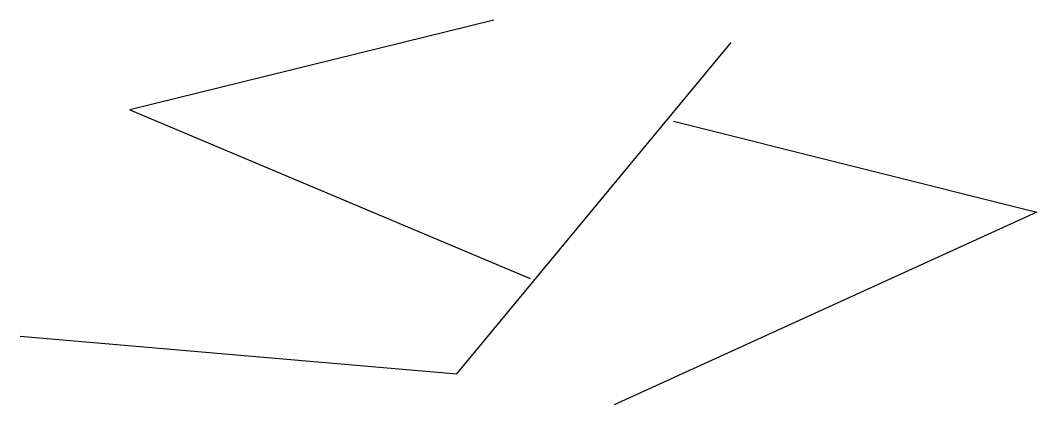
# Model space of a CAD drawing. Header units: millimetres. Extents: x 708 to 5965, y 522 to 2511.
import ezdxf

# ---------------------------------------------------------------- set-up
doc = ezdxf.new("R2010")
doc.units = ezdxf.units.MM

msp = doc.modelspace()

# ---------------------------------------------------------------- linework, layer by layer
for points in [[(3156.9, 2510.5, 0), (1274.3, 2048.3, 1000), (3344.3, 1175.7, 3000)], [(707.9, 876.9, -500), (2965.4, 681.6, 500), (4385.3, 2395, 0)], [(4086.2, 1988.6, 5000), (5964.8, 1518.4, 6000), (3779.1, 522.2, 4000)]]:
    msp.add_polyline3d(points)

doc.saveas('drawing.dxf')
